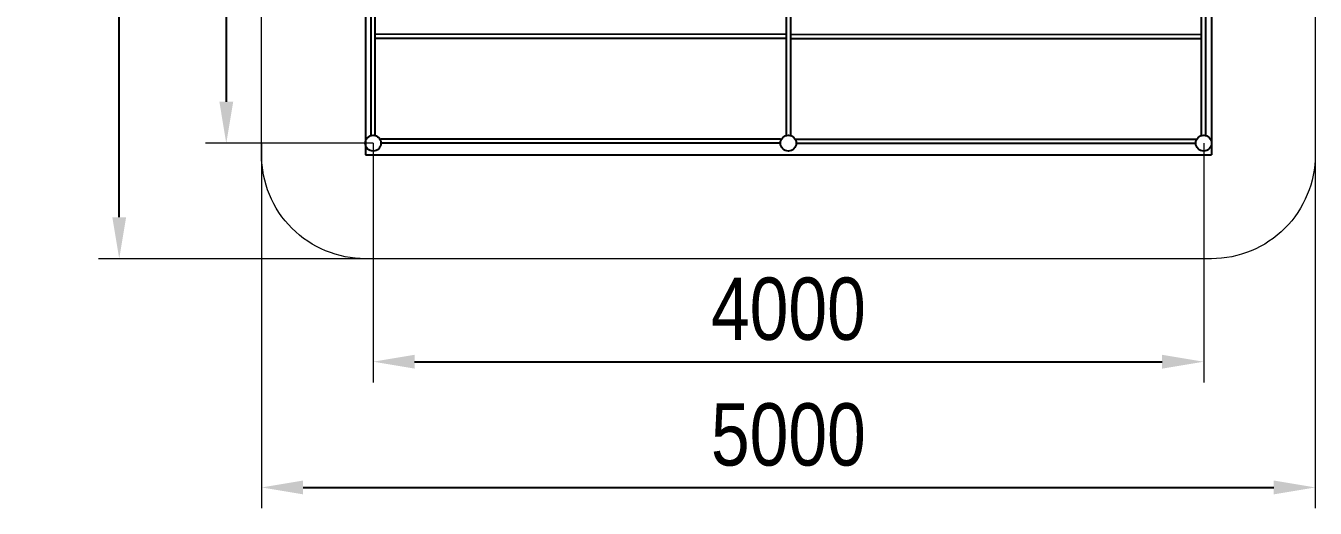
# Model space of a CAD drawing. Header units: millimetres. Extents: x -3665 to 2545, y -3636 to 2679.
# Drawn here: x -3665 to 2545, y -3636 to -1313 of the extents above; entities that cross this region are included whole.
import ezdxf

# ---------------------------------------------------------------- set-up
doc = ezdxf.new("R2010")
doc.units = ezdxf.units.MM
for name, color, linetype in [('DIKOM_ЗОНА', 80, 'Continuous'), ('DIKOM_ОБЪЕКТ', 7, 'Continuous'), ('DIKOM_РАЗМЕР_ЗОНА', 7, 'Continuous'), ('DIKOM_РАЗМЕР_ОБЪЕКТА', 7, 'Continuous')]:
    doc.layers.add(name, color=color, linetype=linetype)
doc.styles.add('style1', font='arial.ttf', dxfattribs={"width": 0.8})
doc.dimstyles.new('1-50', dxfattribs={"dimtxt": 300, "dimasz": 200, "dimexe": 100, "dimexo": 0, "dimgap": 100, "dimtad": 1, "dimdec": 0, "dimtxsty": 'style1', "dimcen": 0, "dimclrd": 7, "dimclre": 7, "dimadec": 1, "dimazin": 2, "dimtfac": 1, "dimtdec": 0, "dimtmove": 0, "dimatfit": 3, "dimfxl": 0, "dimlwd": 25, "dimlwe": 18, "dimarcsym": 0})

# ---------------------------------------------------------------- blocks, each defined once
blk = doc.blocks.new('*D0')
at = {"layer": 'Defpoints', "color": 0, "transparency": 16777216}
for p in [(-1992.5, -1878.3), (2007.5, -1878.3), (2007.5, -2930.5)]:
    blk.add_point(p, dxfattribs=at)
at = {"layer": 'DIKOM_РАЗМЕР_ОБЪЕКТА', "color": 7, "lineweight": 18, "transparency": 16777216}
for p, q in [((-1992.5, -1878.3), (-1992.5, -3030.5)), ((2007.5, -1878.3), (2007.5, -3030.5))]:
    blk.add_line(p, q, dxfattribs=at)
at = {"layer": 'DIKOM_РАЗМЕР_ОБЪЕКТА', "color": 7, "lineweight": 25, "transparency": 16777216}
blk.add_line((-1792.5, -2930.5), (1807.5, -2930.5), dxfattribs=at)
at = {"layer": 'DIKOM_РАЗМЕР_ОБЪЕКТА', "color": 7, "transparency": 16777216}
for points in [[(-1792.5, -2897.2), (-1792.5, -2963.8), (-1992.5, -2930.5)], [(1807.5, -2897.2), (1807.5, -2963.8), (2007.5, -2930.5)]]:
    blk.add_solid(points, dxfattribs=at)
at = {"layer": 'DIKOM_РАЗМЕР_ОБЪЕКТА', "color": 0, "transparency": 16777216, "insert": (7.5, -2677.3), "char_height": 300, "attachment_point": 5, "style": 'style1'}
blk.add_mtext('4000', dxfattribs=at)
blk = doc.blocks.new('*D1')
at = {"layer": 'Defpoints', "color": 0, "transparency": 16777216}
for p in [(-1992.5, 2121.7), (-2699.5, -1878.3), (-1992.5, -1878.3)]:
    blk.add_point(p, dxfattribs=at)
at = {"layer": 'DIKOM_РАЗМЕР_ОБЪЕКТА', "color": 7, "lineweight": 18, "transparency": 16777216}
for p, q in [((-1992.5, 2121.7), (-2799.5, 2121.7)), ((-1992.5, -1878.3), (-2799.5, -1878.3))]:
    blk.add_line(p, q, dxfattribs=at)
at = {"layer": 'DIKOM_РАЗМЕР_ОБЪЕКТА', "color": 7, "lineweight": 25, "transparency": 16777216}
blk.add_line((-2699.5, 1921.7), (-2699.5, -1678.3), dxfattribs=at)
at = {"layer": 'DIKOM_РАЗМЕР_ОБЪЕКТА', "color": 7, "transparency": 16777216}
for points in [[(-2732.8, 1921.7), (-2666.2, 1921.7), (-2699.5, 2121.7)], [(-2732.8, -1678.3), (-2666.2, -1678.3), (-2699.5, -1878.3)]]:
    blk.add_solid(points, dxfattribs=at)
at = {"layer": 'DIKOM_РАЗМЕР_ОБЪЕКТА', "color": 0, "transparency": 16777216, "insert": (-2952.7, 121.7), "char_height": 300, "attachment_point": 5, "rotation": 90, "style": 'style1'}
blk.add_mtext('4000', dxfattribs=at)
blk = doc.blocks.new('*D2')
at = {"layer": 'Defpoints', "color": 0, "transparency": 16777216}
for p in [(-3215, 2679.2), (-2029.7, 2679.2), (-2029.7, -2434.6)]:
    blk.add_point(p, dxfattribs=at)
at = {"layer": 'DIKOM_РАЗМЕР_ЗОНА', "color": 7, "lineweight": 18, "transparency": 16777216}
for p, q in [((-2029.7, 2679.2), (-3315, 2679.2)), ((-2029.7, -2434.6), (-3315, -2434.6))]:
    blk.add_line(p, q, dxfattribs=at)
at = {"layer": 'DIKOM_РАЗМЕР_ЗОНА', "color": 7, "lineweight": 25, "transparency": 16777216}
blk.add_line((-3215, -2234.6), (-3215, 2479.2), dxfattribs=at)
at = {"layer": 'DIKOM_РАЗМЕР_ЗОНА', "color": 7, "transparency": 16777216}
for points in [[(-3248.3, 2479.2), (-3181.7, 2479.2), (-3215, 2679.2)], [(-3248.3, -2234.6), (-3181.7, -2234.6), (-3215, -2434.6)]]:
    blk.add_solid(points, dxfattribs=at)
at = {"layer": 'DIKOM_РАЗМЕР_ЗОНА', "color": 0, "transparency": 16777216, "insert": (-3468.2, 122.3), "char_height": 300, "attachment_point": 5, "rotation": 90, "style": 'style1'}
blk.add_mtext('5000', dxfattribs=at)
blk = doc.blocks.new('*D3')
at = {"layer": 'Defpoints', "color": 0, "transparency": 16777216}
for p in [(-2529.7, -1878.3), (2544.6, -1940.7), (2544.6, -3536)]:
    blk.add_point(p, dxfattribs=at)
at = {"layer": 'DIKOM_РАЗМЕР_ЗОНА', "color": 7, "lineweight": 18, "transparency": 16777216}
for p, q in [((-2529.7, -1878.3), (-2529.7, -3636)), ((2544.6, -1940.7), (2544.6, -3636))]:
    blk.add_line(p, q, dxfattribs=at)
at = {"layer": 'DIKOM_РАЗМЕР_ЗОНА', "color": 7, "lineweight": 25, "transparency": 16777216}
blk.add_line((-2329.7, -3536), (2344.6, -3536), dxfattribs=at)
at = {"layer": 'DIKOM_РАЗМЕР_ЗОНА', "color": 7, "transparency": 16777216}
for points in [[(-2329.7, -3502.7), (-2329.7, -3569.3), (-2529.7, -3536)], [(2344.6, -3502.7), (2344.6, -3569.3), (2544.6, -3536)]]:
    blk.add_solid(points, dxfattribs=at)
at = {"layer": 'DIKOM_РАЗМЕР_ЗОНА', "color": 0, "transparency": 16777216, "insert": (7.4, -3282.8), "char_height": 300, "attachment_point": 5, "style": 'style1'}
blk.add_mtext('5000', dxfattribs=at)

msp = doc.modelspace()

# ---------------------------------------------------------------- linework, layer by layer
at = {"layer": 'DIKOM_ЗОНА', "color": 3, "lineweight": 15}
msp.add_lwpolyline([(-2029.7, 2679.2), (2044.6, 2679.2, -0.414214), (2544.6, 2179.2), (2544.6, -1934.6, -0.414214), (2044.6, -2434.6), (-2029.7, -2434.6, -0.414214), (-2529.7, -1934.6), (-2529.7, 2179.2, -0.414214)], format="xyb", close=True, dxfattribs=at)
at = {"layer": 'DIKOM_ОБЪЕКТ'}
for p, q in [((-2029.7, 2179.2), (-2029.7, -1934.6)), ((2044.6, 2179.2), (2044.6, -1934.6)), ((-2002.5, -1840.3), (-2002.5, 2085)), ((-1982.5, -1840.3), (-1982.5, 2085)), ((-2.7, 2083.7), (-2.7, -1840.3)), ((17.3, 2083.7), (17.3, -1840.3)), ((1997.5, -1840.3), (1997.5, 2085)), ((2017.5, -1840.3), (2017.5, 2085)), ((-2.7, -1354.4), (-1982.5, -1353.4)), ((17.3, -1354.4), (1997.5, -1353.4)), ((-2.7, -1374.4), (-1982.5, -1373.4)), ((17.3, -1374.4), (1997.5, -1373.4)), ((-30.5, -1858.3), (-1954.5, -1858.3)), ((45.5, -1858.3), (1969.5, -1858.3)), ((-30.5, -1878.3), (-1954.5, -1878.3)), ((45.5, -1878.3), (1969.5, -1878.3)), ((45.5, -1878.3), (1969.5, -1878.3)), ((-2029.7, -1934.6), (2044.6, -1934.6))]:
    msp.add_line(p, q, dxfattribs=at)
for centre in [(-1992.5, -1878.3), (7.5, -1878.3), (2007.5, -1878.3)]:
    msp.add_circle(centre, 38, dxfattribs=at)

# ---------------------------------------------------------------- dimensions: what is measured, and where the dimension line sits
at = {"layer": 'DIKOM_РАЗМЕР_ЗОНА'}
dim = msp.add_linear_dim(base=(-3215, 2679.2), p1=(-2029.7, -2434.6), p2=(-2029.7, 2679.2), angle=90, text='5000', dimstyle='1-50', dxfattribs=at)
dim.commit()
dim.dimension.update_dxf_attribs({"geometry": '*D2', "text_midpoint": (-3468.2, 122.3)})
dim = msp.add_linear_dim(base=(2544.6, -3536), p1=(-2529.7, -1878.3), p2=(2544.6, -1940.7), text='5000', dimstyle='1-50', dxfattribs=at)
dim.commit()
dim.dimension.update_dxf_attribs({"geometry": '*D3', "text_midpoint": (7.4, -3282.8)})
at = {"layer": 'DIKOM_РАЗМЕР_ОБЪЕКТА'}
dim = msp.add_linear_dim(base=(-2699.5, -1878.3), p1=(-1992.5, 2121.7), p2=(-1992.5, -1878.3), angle=90, dimstyle='1-50', dxfattribs=at)
dim.commit()
dim.dimension.update_dxf_attribs({"geometry": '*D1', "text_midpoint": (-2699.5, 121.7), "dimtype": 160})
dim = msp.add_linear_dim(base=(2007.5, -2930.5), p1=(-1992.5, -1878.3), p2=(2007.5, -1878.3), dimstyle='1-50', dxfattribs=at)
dim.commit()
dim.dimension.update_dxf_attribs({"geometry": '*D0', "text_midpoint": (7.5, -2930.5), "dimtype": 160})

doc.saveas('drawing.dxf')
